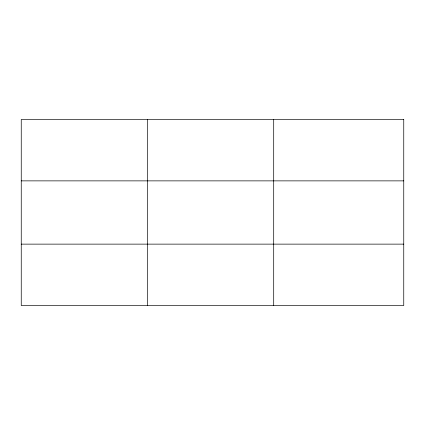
<?xml version="1.0" encoding="UTF-8"?>
<svg xmlns="http://www.w3.org/2000/svg" width="425" height="425" viewBox="0 0 425 425"><rect width="100%" height="100%" fill="white"/><g stroke="black" fill="none" stroke-linecap="round" stroke-linejoin="round"><path stroke-width="0.64" d="M147.475 305.527L147.475 119.473M273.7 305.527L273.7 119.473M21.25 180.869L403.75 180.869M21.25 244.131L403.75 244.131M403.75 119.473L403.75 305.527L21.25 305.527L21.25 119.473L403.75 119.473"/></g></svg>
